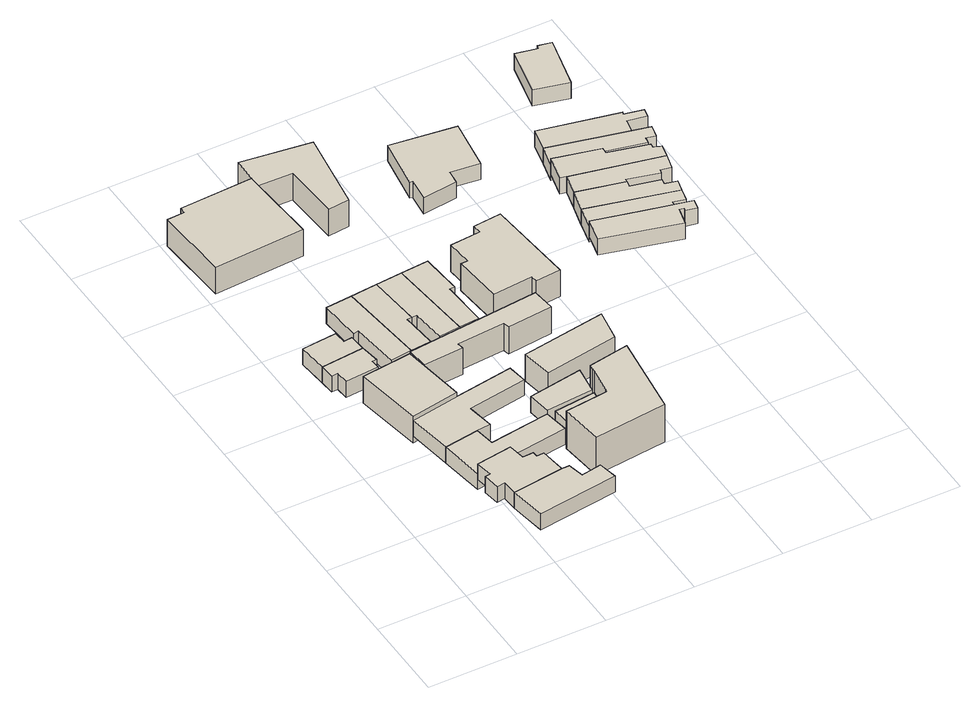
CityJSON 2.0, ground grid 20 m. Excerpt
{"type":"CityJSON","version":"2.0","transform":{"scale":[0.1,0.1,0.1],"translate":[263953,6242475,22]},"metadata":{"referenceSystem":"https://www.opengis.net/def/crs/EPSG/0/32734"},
"CityObjects":{
"building1":{"type":"Building","attributes":{"address":"33 Walmer Road Woodstock Cape Town","building":"house","building:levels":1,"building_height":4.1,"plus_code":"4FRW3C9W+9J2","ground_height":31.9,"roof_height":36},"geometry":[{"type":"Solid","lod":"1","boundaries":[[[[0,1,2,3]],[[1,4,5,2]],[[4,6,7,5]],[[6,8,9,7]],[[8,10,11,9]],[[10,12,13,11]],[[12,14,15,13]],[[14,16,17,15]],[[16,18,19,17]],[[18,20,21,19]],[[20,22,23,21]],[[22,0,3,23]],[[3,2,5,7,9,11,13,15,17,19,21,23]],[[22,20,18,16,14,12,10,8,6,4,1,0]]]]}]},
"building2":{"type":"Building","attributes":{"address":"35 Walmer Road Woodstock Cape Town","building":"house","building:levels":1,"building_height":4.1,"plus_code":"4FRW3C9W+8J8","ground_height":31.86,"roof_height":35.96},"geometry":[{"type":"Solid","lod":"1","boundaries":[[[[12,10,11,13]],[[10,24,25,11]],[[24,26,27,25]],[[26,28,29,27]],[[28,30,31,29]],[[30,32,33,31]],[[32,12,13,33]],[[13,11,25,27,29,31,33]],[[32,30,28,26,24,10,12]]]]}]},
"building3":{"type":"Building","attributes":{"address":"Walmer Road Woodstock 7915 Cape Town","building":"house","building:levels":1,"building_height":4.1,"plus_code":"4FRW3C9W+GHF","ground_height":27.46,"roof_height":31.56},"geometry":[{"type":"Solid","lod":"1","boundaries":[[[[34,35,36,37]],[[35,38,39,36]],[[38,40,41,39]],[[40,42,43,41]],[[42,44,45,43]],[[44,46,47,45]],[[46,48,49,47]],[[48,34,37,49]],[[37,36,39,41,43,45,47,49]],[[48,46,44,42,40,38,35,34]]]]}]},
"building4":{"type":"Building","attributes":{"address":"Walmer Road Woodstock 7915 Cape Town","building":"house","building:levels":1,"building_height":4.1,"plus_code":"4FRW3C9W+GHV","ground_height":27.46,"roof_height":31.56},"geometry":[{"type":"Solid","lod":"1","boundaries":[[[[35,34,37,36]],[[34,50,51,37]],[[50,52,53,51]],[[52,54,55,53]],[[54,56,57,55]],[[56,35,36,57]],[[36,37,51,53,55,57]],[[56,54,52,50,34,35]]]]}]},
"building5":{"type":"Building","attributes":{"address":"27 Walmer Road Woodstock Cape Town","building":"house","building:levels":2,"building_height":6.9,"plus_code":"4FRW3C9W+FHH","ground_height":27.53,"roof_height":34.43},"geometry":[{"type":"Solid","lod":"1","boundaries":[[[[58,59,60,61]],[[59,62,63,60]],[[62,64,65,63]],[[64,58,61,65]],[[61,60,63,65]],[[64,62,59,58]]]]}]},
"building6":{"type":"Building","attributes":{"address":"31 Walmer Road Woodstock Cape Town","building":"house","building:levels":1,"building_height":4.1,"plus_code":"4FRW3C9W+9JP","ground_height":29.31,"roof_height":33.41},"geometry":[{"type":"Solid","lod":"1","boundaries":[[[[66,67,68,69]],[[67,70,71,68]],[[70,72,73,71]],[[72,74,75,73]],[[74,76,77,75]],[[76,78,79,77]],[[78,66,69,79]],[[69,68,71,73,75,77,79]],[[78,76,74,72,70,67,66]]]]}]},
"building7":{"type":"Building","attributes":{"address":"29 Walmer Road Woodstock Cape Town","building":"house","building:levels":1,"building_height":4.1,"plus_code":"4FRW3C9W+CHH","ground_height":29.31,"roof_height":33.41},"geometry":[{"type":"Solid","lod":"1","boundaries":[[[[80,81,82,83]],[[81,66,69,82]],[[66,78,79,69]],[[78,84,85,79]],[[84,86,87,85]],[[86,88,89,87]],[[88,90,91,89]],[[90,80,83,91]],[[83,82,69,79,85,87,89,91]],[[90,88,86,84,78,66,81,80]]]]}]},
"building8":{"type":"Building","attributes":{"address":"2A King Street Woodstock 7915 Cape Town","building":"house","building:levels":1,"building_height":4.1,"plus_code":"4FRW3C9W+GJJ","ground_height":25.97,"roof_height":30.07},"geometry":[{"type":"Solid","lod":"1","boundaries":[[[[92,93,94,95]],[[93,96,97,94]],[[96,98,99,97]],[[98,100,101,99]],[[100,102,103,101]],[[102,92,95,103]],[[95,94,97,99,101,103]],[[102,100,98,96,93,92]]]]}]},
"building9":{"type":"Building","attributes":{"address":"King's Corner 21 Walmer Road Woodstock 7915 Cape Town","building":"apartments","building:levels":2,"building_height":6.9,"plus_code":"4FRW3C9W+MHW","ground_height":24.25,"roof_height":31.15},"geometry":[{"type":"Solid","lod":"1","boundaries":[[[[104,105,106,107]],[[105,108,109,106]],[[108,110,111,109]],[[110,112,113,111]],[[112,114,115,113]],[[114,104,107,115]],[[107,106,109,111,113,115]],[[114,112,110,108,105,104]]]]}]},
"building10":{"type":"Building","attributes":{"address":"2B King Street Woodstock 7915 Cape Town","building":"house","building:levels":1,"building_height":4.1,"plus_code":"4FRW3C9W+HJG","ground_height":25.97,"roof_height":30.07},"geometry":[{"type":"Solid","lod":"1","boundaries":[[[[116,92,95,117]],[[92,102,103,95]],[[102,118,119,103]],[[118,120,121,119]],[[120,122,123,121]],[[122,116,117,123]],[[117,95,103,119,121,123]],[[122,120,118,102,92,116]]]]}]},
"building11":{"type":"Building","attributes":{"building":"yes","building:levels":1,"building_height":4.1,"plus_code":"4FRW3C9W+9MX","ground_height":29.31,"roof_height":33.41},"geometry":[{"type":"Solid","lod":"1","boundaries":[[[[124,125,126,127]],[[125,128,129,126]],[[128,130,131,129]],[[130,124,127,131]],[[127,126,129,131]],[[130,128,125,124]]]]}]},
"building12":{"type":"Building","attributes":{"building":"yes","building:levels":1,"building_height":4.1,"plus_code":"4FRW3C9W+CM9","ground_height":29.31,"roof_height":33.41},"geometry":[{"type":"Solid","lod":"1","boundaries":[[[[132,133,134,135]],[[133,136,137,134]],[[136,138,139,137]],[[138,140,141,139]],[[140,132,135,141]],[[135,134,137,139,141]],[[140,138,136,133,132]]]]}]},
"building13":{"type":"Building","attributes":{"building":"yes","building:levels":3,"building_height":9.7,"plus_code":"4FRW3C9W+9PF","ground_height":29.31,"roof_height":39.01},"geometry":[{"type":"Solid","lod":"1","boundaries":[[[[133,132,142,143]],[[132,125,144,142]],[[125,124,145,144]],[[124,146,147,145]],[[146,148,149,147]],[[148,150,151,149]],[[150,152,153,151]],[[152,154,155,153]],[[154,133,143,155]],[[143,142,144,145,147,149,151,153,155]],[[154,152,150,148,146,124,125,132,133]]]]}]},
"building14":{"type":"Building","attributes":{"building":"yes","building:levels":2,"building_height":6.9,"plus_code":"4FRW3C9W+GM4","ground_height":27.39,"roof_height":34.29},"geometry":[{"type":"Solid","lod":"1","boundaries":[[[[156,157,158,159]],[[157,160,161,158]],[[160,162,163,161]],[[162,164,165,163]],[[164,166,167,165]],[[166,168,169,167]],[[168,170,171,169]],[[170,156,159,171]],[[159,158,161,163,165,167,169,171]],[[170,168,166,164,162,160,157,156]]]]}]},
"building15":{"type":"Building","attributes":{"address":"2C King Street Woodstock 7915 Cape Town","building":"house","building:levels":1,"building_height":4.1,"plus_code":"4FRW3C9W+HMC","ground_height":25.97,"roof_height":30.07},"geometry":[{"type":"Solid","lod":"1","boundaries":[[[[172,116,117,173]],[[116,122,123,117]],[[122,174,175,123]],[[174,176,177,175]],[[176,178,179,177]],[[178,172,173,179]],[[173,117,123,175,177,179]],[[178,176,174,122,116,172]]]]}]},
"building16":{"type":"Building","attributes":{"address":"2D King Street Woodstock 7915 Cape Town","building":"house","building:levels":1,"building_height":4.1,"plus_code":"4FRW3C9W+GMW","ground_height":25.97,"roof_height":30.07},"geometry":[{"type":"Solid","lod":"1","boundaries":[[[[172,178,179,173]],[[178,180,181,179]],[[180,182,183,181]],[[182,184,185,183]],[[184,186,187,185]],[[186,172,173,187]],[[173,179,181,183,185,187]],[[186,184,182,180,178,172]]]]}]},
"building17":{"type":"Building","attributes":{"building":"yes","building:levels":2,"building_height":6.9,"plus_code":"4FRW3C9W+CPW","ground_height":29.19,"roof_height":36.09},"geometry":[{"type":"Solid","lod":"1","boundaries":[[[[188,189,190,191]],[[189,192,193,190]],[[192,194,195,193]],[[194,188,191,195]],[[191,190,193,195]],[[194,192,189,188]]]]}]},
"building18":{"type":"Building","attributes":{"address":"Tech Road Woodstock 7915 Cape Town","building":"yes","building:levels":2,"building_height":6.9,"plus_code":"4FRW3C9W+PM3","ground_height":22.35,"roof_height":29.25},"geometry":[{"type":"Solid","lod":"1","boundaries":[[[[196,197,198,199]],[[197,200,201,198]],[[200,202,203,201]],[[202,204,205,203]],[[204,206,207,205]],[[206,196,199,207]],[[199,198,201,203,205,207]],[[206,204,202,200,197,196]]]]}]},
"building19":{"type":"Building","attributes":{"address":"4 King Street Woodstock Cape Town","building":"house","building:levels":2,"building_height":6.9,"plus_code":"4FRW3C9W+HP5","ground_height":25.89,"roof_height":32.79},"geometry":[{"type":"Solid","lod":"1","boundaries":[[[[208,209,210,211]],[[209,212,213,210]],[[212,214,215,213]],[[214,216,217,215]],[[216,218,219,217]],[[218,220,221,219]],[[220,222,223,221]],[[222,224,225,223]],[[224,226,227,225]],[[226,208,211,227]],[[211,210,213,215,217,219,221,223,225,227]],[[226,224,222,220,218,216,214,212,209,208]]]]}]},
"building20":{"type":"Building","attributes":{"address":"5 Tech Road Woodstock 7915 Cape Town","building":"house","building:levels":1,"building_height":4.1,"plus_code":"4FRW3C9W+MQW","ground_height":24.24,"roof_height":28.34},"geometry":[{"type":"Solid","lod":"1","boundaries":[[[[228,229,230,231]],[[229,232,233,230]],[[232,234,235,233]],[[234,236,237,235]],[[236,238,239,237]],[[238,240,241,239]],[[240,242,243,241]],[[242,228,231,243]],[[231,230,233,235,237,239,241,243]],[[242,240,238,236,234,232,229,228]]]]}]},
"building21":{"type":"Building","attributes":{"address":"13 Melbourne Road Woodstock 7915 Cape Town","building":"house","building:levels":1,"building_height":4.1,"plus_code":"4FRW3C9W+HV4","ground_height":27.3,"roof_height":31.4},"geometry":[{"type":"Solid","lod":"1","boundaries":[[[[244,245,246,247]],[[245,248,249,246]],[[248,250,251,249]],[[250,252,253,251]],[[252,254,255,253]],[[254,256,257,255]],[[256,258,259,257]],[[258,260,261,259]],[[260,244,247,261]],[[247,246,249,251,253,255,257,259,261]],[[260,258,256,254,252,250,248,245,244]]]]}]},
"building22":{"type":"Building","attributes":{"address":"11 Melbourne Road Woodstock 7915 Cape Town","building":"house","building:levels":1,"building_height":4.1,"plus_code":"4FRW3C9W+HVC","ground_height":25.89,"roof_height":29.99},"geometry":[{"type":"Solid","lod":"1","boundaries":[[[[262,263,264,265]],[[263,266,267,264]],[[266,268,269,267]],[[268,270,271,269]],[[270,272,273,271]],[[272,274,275,273]],[[274,276,277,275]],[[276,262,265,277]],[[265,264,267,269,271,273,275,277]],[[276,274,272,270,268,266,263,262]]]]}]},
"building23":{"type":"Building","attributes":{"address":"9 Melbourne Road Woodstock 7915 Cape Town","building":"house","building:levels":1,"building_height":4.1,"plus_code":"4FRW3C9W+HVV","ground_height":25.84,"roof_height":29.94},"geometry":[{"type":"Solid","lod":"1","boundaries":[[[[278,279,280,281]],[[279,282,283,280]],[[282,284,285,283]],[[284,286,287,285]],[[286,288,289,287]],[[288,290,291,289]],[[290,292,293,291]],[[292,278,281,293]],[[281,280,283,285,287,289,291,293]],[[292,290,288,286,284,282,279,278]]]]}]},
"building24":{"type":"Building","attributes":{"address":"7 Melbourne Road Woodstock 7915 Cape Town","building":"house","building:levels":1,"building_height":4.1,"plus_code":"4FRW3C9W+JV7","ground_height":25.84,"roof_height":29.94},"geometry":[{"type":"Solid","lod":"1","boundaries":[[[[294,279,280,295]],[[279,278,281,280]],[[278,296,297,281]],[[296,298,299,297]],[[298,300,301,299]],[[300,302,303,301]],[[302,304,305,303]],[[304,294,295,305]],[[295,280,281,297,299,301,303,305]],[[304,302,300,298,296,278,279,294]]]]}]},
"building25":{"type":"Building","attributes":{"address":"5 Melbourne Road Woodstock 7915 Cape Town","building":"house","building:levels":1,"building_height":4.1,"plus_code":"4FRW3C9W+JVG","ground_height":25.84,"roof_height":29.94},"geometry":[{"type":"Solid","lod":"1","boundaries":[[[[306,307,308,309]],[[307,294,295,308]],[[294,304,305,295]],[[304,310,311,305]],[[310,312,313,311]],[[312,314,315,313]],[[314,316,317,315]],[[316,318,319,317]],[[318,306,309,319]],[[309,308,295,305,311,313,315,317,319]],[[318,316,314,312,310,304,294,307,306]]]]}]},
"building26":{"type":"Building","attributes":{"address":"3 Melbourne Road Woodstock 7915 Cape Town","building":"house","building:levels":1,"building_height":4.1,"plus_code":"4FRW3C9W+JVX","ground_height":24.24,"roof_height":28.34},"geometry":[{"type":"Solid","lod":"1","boundaries":[[[[320,321,322,323]],[[321,324,325,322]],[[324,326,327,325]],[[326,328,329,327]],[[328,330,331,329]],[[330,332,333,331]],[[332,334,335,333]],[[334,336,337,335]],[[336,320,323,337]],[[323,322,325,327,329,331,333,335,337]],[[336,334,332,330,328,326,324,321,320]]]]}]},
"building27":{"type":"Building","attributes":{"address":"1 Melbourne Road 7915 Cape Town","building":"house","building:levels":1,"building_height":4.1,"plus_code":"4FRW3C9W+MW6","ground_height":24.21,"roof_height":28.31},"geometry":[{"type":"Solid","lod":"1","boundaries":[[[[320,336,337,323]],[[336,338,339,337]],[[338,340,341,339]],[[340,342,343,341]],[[342,344,345,343]],[[344,346,347,345]],[[346,348,349,347]],[[348,320,323,349]],[[323,337,339,341,343,345,347,349]],[[348,346,344,342,340,338,336,320]]]]}]},
"building28":{"type":"Building","attributes":{"address":"38 Earl Street Woodstock 7915 Cape Town","building":"semidetached_house","building:levels":1,"building_height":4.1,"plus_code":"4FRW3C9W+PWV","ground_height":22.3,"roof_height":26.4},"geometry":[{"type":"Solid","lod":"1","boundaries":[[[[350,351,352,353]],[[351,354,355,352]],[[354,356,357,355]],[[356,358,359,357]],[[358,360,361,359]],[[360,350,353,361]],[[353,352,355,357,359,361]],[[360,358,356,354,351,350]]]]}]}
},
"vertices":[
[138,192,99],[144,154,99],[144,154,140],[138,192,140],[131,152,99],[131,152,140],[136,114,99],[136,114,140],[155,117,99],[155,117,140],[157,83,99],[157,83,140],[273,98,99],[273,98,140],[266,156,99],[266,156,140],[249,155,99],[249,155,140],[248,167,99],[248,167,140],[224,166,99],[224,166,140],[218,204,99],[218,204,140],
[170,1,99],[170,1,140],[352,27,99],[352,27,140],[344,70,99],[344,70,140],[298,62,99],[298,62,140],[290,98,99],[290,98,140],
[140,646,55],[43,637,55],[43,637,96],[140,646,96],[45,604,55],[45,604,96],[60,605,55],[60,605,96],[62,576,55],[62,576,96],[138,582,55],[138,582,96],[136,603,55],[136,603,96],[146,603,55],[146,603,96],
[137,684,55],[137,684,96],[118,682,55],[118,682,96],[115,710,55],[115,710,96],[37,703,55],[37,703,96],
[108,393,55],[217,412,55],[217,412,124],[108,393,124],[195,558,55],[195,558,124],[82,545,55],[82,545,124],
[123,292,73],[138,192,73],[138,192,114],[123,292,114],[218,204,73],[218,204,114],[353,223,73],[353,223,114],[344,279,73],[344,279,114],[208,259,73],[208,259,114],[201,304,73],[201,304,114],
[217,412,73],[108,393,73],[108,393,114],[217,412,114],[232,308,73],[232,308,114],[222,367,73],[222,367,114],[356,389,73],[356,389,114],[349,433,73],[349,433,114],
[206,806,40],[147,801,40],[147,801,81],[206,806,81],[154,707,40],[154,707,81],[166,709,40],[166,709,81],[178,602,40],[178,602,81],[227,607,40],[227,607,81],
[2,1172,23],[13,1001,23],[13,1001,92],[2,1172,92],[217,1014,23],[217,1014,92],[205,1196,23],[205,1196,92],[41,1188,23],[41,1188,92],[41,1174,23],[41,1174,92],
[266,812,40],[266,812,81],[273,612,40],[273,612,81],[266,691,40],[266,691,81],[277,692,40],[277,692,81],
[447,231,73],[455,288,73],[455,288,114],[447,231,114],[362,278,73],[362,278,114],[367,222,73],[367,222,114],
[456,297,73],[457,306,73],[457,306,114],[456,297,114],[464,360,73],[464,360,114],[342,340,73],[342,340,114],[349,288,73],[349,288,114],
[456,297,170],[457,306,170],[455,288,170],[447,231,170],[446,223,73],[446,223,170],[349,212,73],[349,212,170],[360,114,73],[360,114,170],[525,133,73],[525,133,170],[548,322,73],[548,322,170],
[505,542,54],[499,594,54],[499,594,123],[505,542,123],[200,564,54],[200,564,123],[203,516,54],[203,516,123],[294,522,54],[294,522,123],[292,536,54],[292,536,123],[399,545,54],[399,545,123],[402,531,54],[402,531,123],
[325,817,40],[325,817,81],[288,693,40],[288,693,81],[296,616,40],[296,616,81],[344,621,40],[344,621,81],
[389,624,40],[389,624,81],[383,728,40],[383,728,81],[395,729,40],[395,729,81],[387,822,40],[387,822,81],
[391,357,72],[557,384,72],[557,384,141],[391,357,141],[569,457,72],[569,457,141],[380,427,72],[380,427,141],
[217,1269,4],[216,1189,4],[216,1189,73],[217,1269,73],[293,1187,4],[293,1187,73],[301,1059,4],[301,1059,73],[349,1064,4],[349,1064,73],[375,1248,4],[375,1248,73],
[565,846,39],[501,840,39],[501,840,108],[565,846,108],[503,820,39],[503,820,108],[435,814,39],[435,814,108],[440,757,39],[440,757,108],[424,756,39],[424,756,108],[434,644,39],[434,644,108],[525,653,39],[525,653,108],[526,638,39],[526,638,108],[583,643,39],[583,643,108],
[649,1158,22],[502,1177,22],[502,1177,63],[649,1158,63],[484,1060,22],[484,1060,63],[490,1059,22],[490,1059,63],[484,1006,22],[484,1006,63],[563,1016,22],[563,1016,63],[567,1047,22],[567,1047,63],[632,1039,22],[632,1039,63],
[713,755,53],[701,700,53],[701,700,94],[713,755,94],[872,656,53],[872,656,94],[882,697,53],[882,697,94],[892,694,53],[892,694,94],[891,688,53],[891,688,94],[916,683,53],[916,683,94],[921,706,53],[921,706,94],[820,729,53],[820,729,94],
[725,807,39],[713,755,39],[713,755,80],[725,807,80],[820,729,39],[820,729,80],[821,736,39],[821,736,80],[887,722,39],[887,722,80],[890,736,39],[890,736,80],[917,730,39],[917,730,80],[924,759,39],[924,759,80],
[844,835,38],[738,859,38],[738,859,79],[844,835,79],[725,807,38],[725,807,79],[924,759,38],[924,759,79],[931,787,38],[931,787,79],[904,793,38],[904,793,79],[906,806,38],[906,806,79],[841,821,38],[841,821,79],
[749,906,38],[749,906,79],[845,841,38],[845,841,79],[915,823,38],[915,823,79],[917,832,38],[917,832,79],[941,827,38],[941,827,79],[950,863,38],[950,863,79],
[749,968,38],[735,909,38],[735,909,79],[749,968,79],[956,892,38],[956,892,79],[939,899,38],[939,899,79],[940,908,38],[940,908,79],[851,930,38],[851,930,79],[852,944,38],[852,944,79],
[761,1018,22],[749,968,22],[749,968,63],[761,1018,63],[852,944,22],[852,944,63],[854,951,22],[854,951,63],[947,931,22],[947,931,63],[949,944,22],[949,944,63],[970,939,22],[970,939,63],[977,968,22],[977,968,63],[936,977,22],[936,977,63],
[943,1007,22],[943,1007,63],[985,999,22],[985,999,63],[989,1019,22],[989,1019,63],[947,1028,22],[947,1028,63],[949,1033,22],[949,1033,63],[772,1071,22],[772,1071,63],
[916,1179,3],[944,1301,3],[944,1301,44],[916,1179,44],[913,1307,3],[913,1307,44],[911,1299,3],[911,1299,44],[863,1309,3],[863,1309,44],[839,1197,3],[839,1197,44]
]}
